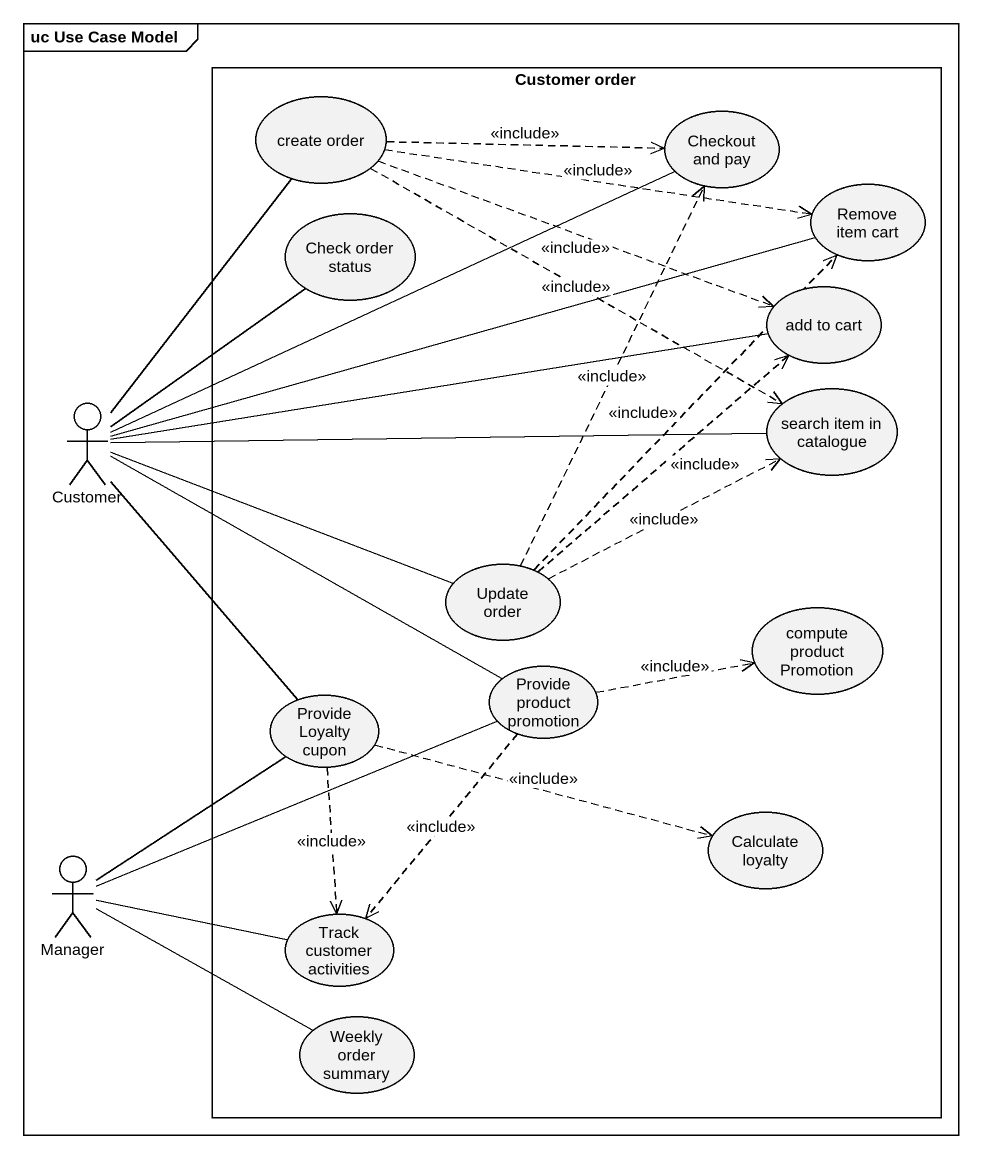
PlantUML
@startuml
mainframe uc Use Case Model
rectangle "Customer order" as Customer_order {
  usecase "create order" as create_order
  usecase "Checkout and pay" as Checkout_and_pay
  usecase "Check order status" as Check_order_status
  usecase "Remove item cart" as Remove_item_cart
  usecase "add to cart" as add_to_cart
  usecase "search item in catalogue" as search_item_in_catalogue
  usecase "Update order" as Update_order
  usecase "compute product Promotion" as compute_product_Promotion
  usecase "Provide product promotion" as Provide_product_promotion
  usecase "Provide Loyalty cupon" as Provide_Loyalty_cupon
  usecase "Calculate loyalty" as Calculate_loyalty
  usecase "Track customer activities" as Track_customer_activities
  usecase "Weekly order summary" as Weekly_order_summary
}
actor Customer
actor Manager
create_order .right.> Checkout_and_pay : <<include>>
create_order .right.> Remove_item_cart : <<include>>
create_order .right.> add_to_cart : <<include>>
create_order .right.> search_item_in_catalogue : <<include>>
Customer -up- create_order
Customer -right- Checkout_and_pay
Customer -up- Check_order_status
Customer -right- Remove_item_cart
Customer -right- add_to_cart
Customer -right- search_item_in_catalogue
Customer -right- Update_order
Customer -- Provide_Loyalty_cupon
Update_order .up.> Checkout_and_pay : <<include>>
Update_order .up.> Remove_item_cart : <<include>>
Update_order .up.> add_to_cart : <<include>>
Update_order .right.> search_item_in_catalogue : <<include>>
Provide_product_promotion -left- Customer
Provide_product_promotion .right.> compute_product_Promotion : <<include>>
Provide_product_promotion ..> Track_customer_activities : <<include>>
Provide_Loyalty_cupon .right.> Calculate_loyalty : <<include>>
Provide_Loyalty_cupon ..> Track_customer_activities : <<include>>
Manager -right- Provide_product_promotion
Manager -up- Provide_Loyalty_cupon
Track_customer_activities -left- Manager
Weekly_order_summary -left- Manager
@enduml
